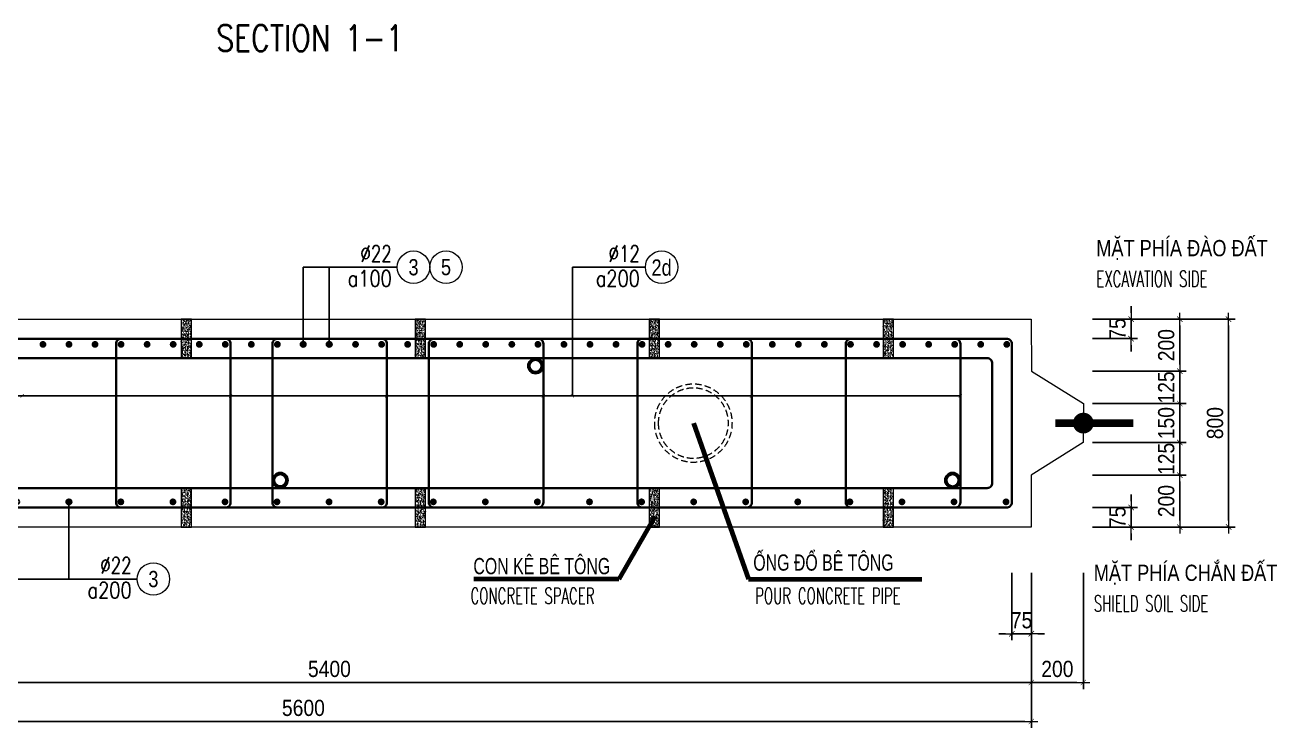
# Model space of a CAD drawing. Header units: millimetres. Extents: x -642477 to 1168880, y -27982 to 330379.
# Drawn here: x 206500 to 220946, y 84914 to 93030 of the extents above; entities that cross this region are included whole.
import ezdxf
from ezdxf.enums import TextEntityAlignment as Align

# ---------------------------------------------------------------- set-up
doc = ezdxf.new("R2010")
doc.units = ezdxf.units.MM
doc.linetypes.add('HIDDEN', pattern=[0.375, 0.25, -0.125])
doc.linetypes.add('HIDDEN2', pattern=[4.7625, 3.175, -1.5875])
doc.layers.get('0').update_dxf_attribs({"lineweight": 20})
doc.layers.get('Defpoints').update_dxf_attribs({"color": 151, "lineweight": 9})
for name, color, linetype, lineweight in [('NDC_S_BEAM', 3, 'HIDDEN2', 20), ('NDC_S_BREAK-LINE', 1, 'Continuous', 15), ('NDC_S_DIAPHGRAM WALL', 3, 'Continuous', 20), ('NDC_S_DIM', 1, 'Continuous', 15), ('NDC_S_ENG TITLE', 3, 'Continuous', 20), ('NDC_S_HATCH MATERIAL', 8, 'Continuous', 13), ('NDC_S_LEADER', 1, 'Continuous', 15), ('NDC_S_LEVEL TEXT', 7, 'Continuous', 20), ('NDC_S_REBAR', 4, 'Continuous', 35), ('NDC_S_VN TEXT', 7, 'Continuous', 20)]:
    doc.layers.add(name, color=color, linetype=linetype, lineweight=lineweight)
doc.layers.add('NDC_S_REBAR DES.', color=2, linetype='Continuous')
doc.styles.add('ARIAL', font='arial.ttf', dxfattribs={"width": 0.8})
doc.styles.add('NDC_ARIAL', font='arial.ttf', dxfattribs={"width": 0.85})
doc.styles.add('NDC_DIM', font='', dxfattribs={"width": 0.75})
doc.styles.add('NDC_EN TXT', font='romans.shx', dxfattribs={"width": 0.8})
doc.styles.get('NDC_DIM').set_extended_font_data('Dotum')
doc.dimstyles.new('A1-NDC-1-25 (x3)', dxfattribs={"dimscale": 75, "dimtxt": 2.5, "dimasz": 1, "dimexe": 1, "dimexo": 0, "dimgap": 0.8, "dimtad": 1, "dimdec": 0, "dimlfac": 0.333333, "dimdsep": 46, "dimtxsty": 'NDC_ARIAL', "dimblk": 'DIMMARK', "dimcen": 49999.938995, "dimdle": 1.5, "dimclrd": 1, "dimclre": 1, "dimclrt": 3, "dimadec": 0, "dimazin": 0, "dimtfac": 1, "dimtdec": 0, "dimtix": 1, "dimtmove": 2, "dimatfit": 3, "dimfxl": 1, "dimarcsym": 0})
doc.dimstyles.new('NDC_dim_25', dxfattribs={"dimscale": 25, "dimtxt": 2.2, "dimasz": 1.5, "dimexe": 1.5, "dimexo": 2.5, "dimgap": 1, "dimtad": 1, "dimdec": 0, "dimzin": 0, "dimdsep": 46, "dimtxsty": 'NDC_DIM', "dimblk": 'DIMMARK', "dimcen": 0.09, "dimdle": 1.2, "dimclrd": 1, "dimclre": 1, "dimclrt": 3, "dimadec": 0, "dimazin": 0, "dimtfac": 1, "dimtdec": 0, "dimtix": 1, "dimtofl": 0, "dimtmove": 0, "dimatfit": 3, "dimfxl": 6, "dimfxlon": 1, "dimtolj": 1, "dimtzin": 0, "dimarcsym": 0})

# ---------------------------------------------------------------- blocks, each defined once
blk = doc.blocks.new('TV_001')
at = {"layer": 'NDC_S_DIAPHGRAM WALL', "ltscale": 0.01}
for p, q in [((21086.6, 15963.3), (21044.1, 15767.9)), ((21044.1, 15767.9), (20822.1, 15688.3)), ((20822.1, 15688.3), (20790.3, 15541.7)), ((20790.3, 15541.7), (20959.2, 15377)), ((20959.2, 15377), (20916.7, 15181.6)), ((20916.7, 15181.6), (26388.8, 13991.9))]:
    blk.add_line(p, q, dxfattribs=at)
blk.add_lwpolyline([(26558.8, 14773.6), (21086.6, 15963.3)], dxfattribs=at)
at = {"layer": 'NDC_S_DIAPHGRAM WALL', "ltscale": 50, "const_width": 30}
blk.add_lwpolyline([(20911.1, 15592.2), (20618, 15655.9)], dxfattribs=at)
at = {"layer": 'NDC_S_DIAPHGRAM WALL', "ltscale": 50, "const_width": 40}
blk.add_lwpolyline([(20825.8, 15610.7, -1), (20786.7, 15619.2, -1)], format="xyb", close=True, dxfattribs=at)
blk = doc.blocks.new('DIMMARK')
at = {"layer": 'NDC_S_DIM', "color": 1}
blk.add_line((-1.5, 0), (1, 0), dxfattribs=at)
at = {"layer": 'NDC_S_DIM', "color": 2, "const_width": 0.1}
blk.add_lwpolyline([(-0.42, -0.42), (0.42, 0.42)], dxfattribs=at)
blk = doc.blocks.new('Ong sieu am')
at = {"layer": 'NDC_S_HATCH MATERIAL'}
h = blk.add_hatch(dxfattribs=at)
h.set_pattern_fill('ANSI31', color=256, scale=20)
h.set_pattern_definition([(45, (0, 0), (-1.76776695, 1.76776695), [])])
h.paths.add_polyline_path([(-7119.3, 51158.9, 1), (-7179.3, 51158.9, 1)])
h.paths.add_polyline_path([(-7171.3, 51158.9, -1), (-7127.3, 51158.9, -1)], flags=16)
at = {"layer": 'NDC_S_REBAR DES.'}
for radius in [30, 22]:
    blk.add_circle((-7149.3, 51158.9), radius, dxfattribs=at)
blk = doc.blocks.new('ong do BT')
at = {"layer": 'NDC_S_HATCH MATERIAL', "linetype": 'HIDDEN', "ltscale": 100}
for radius in [150, 135]:
    blk.add_circle((-6323.7, 51237.8), radius, dxfattribs=at)
blk = doc.blocks.new('con ke BT')
at = {"layer": 'NDC_S_HATCH MATERIAL'}
h = blk.add_hatch(dxfattribs=at)
h.set_pattern_fill('AR-CONC', color=256, scale=2)
h.set_pattern_definition([(50, (0, 0), (14.3452037, -1.2550427), [1.5, -16.5]), (355, (0, 0), (-2.7750267, 15.0438427), [1.2, -13.2]), (100.451444, (1.195, -0.105), (11.570177, 13.7888), [1.274804, -14.0228422]), (46.1842, (0, 4), (21.3448266, -3.3103856), [2.25, -24.75]), (96.635635, (1.779, 3.724), (18.693239, 19.482372), [1.912207, -21.034275]), (351.184164, (0, 4), (18.693239, 19.482372), [1.8, -19.8]), (21, (2, 3), (11.938141, -8.0523778), [1.5, -16.5]), (326, (2, 3), (4.8663066, 14.503001), [1.2, -13.2]), (71.451445, (2.995, 2.329), (16.8044475, 6.450623), [1.274804, -14.0228422]), (37.5, (0, 0), (0.2431971, 6.6578771), [0, -13.04, 0, -13.4, 0, -13.25]), (7.5, (0, 0), (5.2613907, 7.8882342), [0, -7.64, 0, -12.74, 0, -5.05]), (327.5, (-4.46, 0), (10.6764487, -0.45109743), [0, -5, 0, -15.6, 0, -20.7]), (317.5, (-6.46, 0), (11.6637234, 2.0020996), [0, -6.5, 0, -10.36, 0, -14.7])])
h.paths.add_polyline_path([(-7076.9, 51430.9), (-7116.9, 51430.9), (-7116.9, 51280.9), (-7076.9, 51280.9)])
at = {"layer": 'NDC_S_BREAK-LINE'}
blk.add_lwpolyline([(-7116.9, 51430.9), (-7116.9, 51280.9), (-7076.9, 51280.9), (-7076.9, 51430.9)], close=True, dxfattribs=at)
blk = doc.blocks.new('*U2266')
at = {"layer": 'NDC_S_LEADER', "xscale": 3, "yscale": 3, "zscale": 3}
blk.add_blockref('con ke BT', (21291, -154068), dxfattribs=at)
blk = doc.blocks.new('*U2267')
at = {"layer": 'NDC_S_DIM', "color": 0, "linetype": 'ByBlock', "lineweight": -2, "transparency": 16777216}
for p in [(0, 0), (2700, 0), (5400, 0), (8100, 0), (10800, 0), (13500, 0)]:
    blk.add_blockref('*U2266', p, dxfattribs=at)
blk = doc.blocks.new('*U2268')
at = {"layer": 'NDC_S_LEADER', "xscale": 3, "yscale": 3, "zscale": 3}
blk.add_blockref('con ke BT', (21291, -154068), dxfattribs=at)
blk = doc.blocks.new('*U2269')
at = {"layer": 'NDC_S_DIM', "color": 0, "linetype": 'ByBlock', "lineweight": -2, "transparency": 16777216}
for p in [(0, 0), (2700, 0), (5400, 0), (8100, 0), (10800, 0), (13500, 0)]:
    blk.add_blockref('*U2268', p, dxfattribs=at)
blk = doc.blocks.new('*U366')
blk.add_circle((2.5, 0), 2.5)
at = {"layer": 'NDC_S_VN TEXT', "color": 3, "style": 'NDC_EN TXT'}
for tag, width, p in [('DK2', 0.75, (-0.85, 0.85)), ('KC2', 0.8, (-0.85, -2.97))]:
    blk.add_attdef(tag, text='', height=2.5, dxfattribs=dict(at, width=width)).set_placement(p, align=Align.RIGHT)
at = {"layer": 'NDC_S_VN TEXT', "color": 7, "style": 'ARIAL', "width": 0.8}
blk.add_attdef('SH3', text='', height=2.5, dxfattribs=at).set_placement((2.5, 0), align=Align.MIDDLE)
blk = doc.blocks.new('kata_block_THEP')
at = {"layer": 'NDC_S_REBAR', "color": 0}
for p, q in [((-0.5, 0), (0.5, 0)), ((-0.35, 0.35), (0.35, -0.35)), ((0.35, 0.35), (-0.35, -0.35)), ((0, 0.5), (0, -0.5))]:
    blk.add_line(p, q, dxfattribs=at)
at = {"layer": 'NDC_S_REBAR', "color": 0, "const_width": 0.0833}
blk.add_lwpolyline([(-0.5, 0, 1), (0.5, 0, 1), (-0.5, 0, 1)], format="xyb", dxfattribs=at)
blk = doc.blocks.new('*U2274')
at = {"layer": 'NDC_S_REBAR', "ltscale": 80, "xscale": 72, "yscale": 72, "zscale": 72}
blk.add_blockref('kata_block_THEP', (0, 0), dxfattribs=at)
blk = doc.blocks.new('*U2275')
at = {"layer": 'NDC_S_LEVEL TEXT', "color": 0, "linetype": 'ByBlock', "lineweight": -2, "transparency": 16777216}
for p in [(5408.1, 0), (6009, 0), (6609.9, 0), (7210.8, 0), (7811.7, 0), (8412.6, 0), (9013.5, 0), (9614.4, 0), (10215.3, 0), (10816.2, 0), (11417.1, 0), (12018, 0), (12618.9, 0), (13219.8, 0), (13820.7, 0), (14421.6, 0), (15022.5, 0), (15623.4, 0), (16224.3, 0)]:
    blk.add_blockref('*U2274', p, dxfattribs=at)
blk = doc.blocks.new('*U2276')
at = {"layer": 'NDC_S_REBAR', "ltscale": 80, "xscale": 72, "yscale": 72, "zscale": 72}
blk.add_blockref('kata_block_THEP', (0, 0), dxfattribs=at)
blk = doc.blocks.new('*U2265')
at = {"layer": 'NDC_S_LEVEL TEXT', "color": 0, "linetype": 'ByBlock', "lineweight": -2, "transparency": 16777216}
for p in [(5110.2, 0), (5410.8, 0), (5711.4, 0), (6012, 0), (6312.6, 0), (6613.2, 0), (6913.8, 0), (7214.4, 0), (7515, 0), (7815.6, 0), (8116.2, 0), (8416.8, 0), (8717.4, 0), (9018, 0), (9318.6, 0), (9619.2, 0), (9919.8, 0), (10220.4, 0), (10521, 0), (10821.6, 0), (11122.2, 0), (11422.8, 0), (11723.4, 0), (12024, 0), (12324.6, 0), (12625.2, 0), (12925.8, 0), (13226.4, 0), (13527, 0), (13827.6, 0), (14128.2, 0), (14428.8, 0), (14729.4, 0), (15030, 0), (15330.6, 0), (15631.2, 0), (15931.8, 0), (16232.4, 0)]:
    blk.add_blockref('*U2276', p, dxfattribs=at)
blk = doc.blocks.new('*D2315')
at = {"layer": 'Defpoints', "color": 0, "ltscale": 100, "transparency": 16777216}
for p in [(218817, 87834), (219825, 87834), (218817, 87234)]:
    blk.add_point(p, dxfattribs=at)
at = {"layer": 'NDC_S_DIM', "color": 1, "lineweight": -2, "ltscale": 100, "transparency": 16777216}
for p, q in [((218817, 87834), (219900, 87834)), ((219825, 87309), (219825, 87759)), ((218817, 87234), (219900, 87234))]:
    blk.add_line(p, q, dxfattribs=at)
at = {"layer": 'NDC_S_DIM', "color": 1, "lineweight": -2, "ltscale": 100, "transparency": 16777216, "xscale": 75, "yscale": 75, "zscale": 75}
for p, rotation in [((219825, 87834), 90), ((219825, 87234), 270)]:
    blk.add_blockref('DIMMARK', p, dxfattribs=dict(at, rotation=rotation))
at = {"layer": 'NDC_S_DIM', "color": 3, "ltscale": 100, "transparency": 16777216, "insert": (219669, 87534), "char_height": 187.5, "attachment_point": 5, "rotation": 90, "style": 'NDC_ARIAL'}
blk.add_mtext('200', dxfattribs=at)
blk = doc.blocks.new('*D2316')
at = {"layer": 'Defpoints', "color": 0, "ltscale": 100, "transparency": 16777216}
for p in [(218817, 88209), (219825, 88209), (218817, 87834)]:
    blk.add_point(p, dxfattribs=at)
at = {"layer": 'NDC_S_DIM', "color": 1, "lineweight": -2, "ltscale": 100, "transparency": 16777216}
for p, q in [((219825, 88284), (219825, 88359)), ((218817, 88209), (219900, 88209)), ((219825, 87834), (219825, 88209)), ((218817, 87834), (219900, 87834)), ((219825, 87759), (219825, 87684))]:
    blk.add_line(p, q, dxfattribs=at)
at = {"layer": 'NDC_S_DIM', "color": 1, "lineweight": -2, "ltscale": 100, "transparency": 16777216, "xscale": 75, "yscale": 75, "zscale": 75}
for p, rotation in [((219825, 88209), 270), ((219825, 87834), 90)]:
    blk.add_blockref('DIMMARK', p, dxfattribs=dict(at, rotation=rotation))
at = {"layer": 'NDC_S_DIM', "color": 3, "ltscale": 100, "transparency": 16777216, "insert": (219669, 88021), "char_height": 187.5, "attachment_point": 5, "rotation": 90, "style": 'NDC_ARIAL'}
blk.add_mtext('125', dxfattribs=at)
blk = doc.blocks.new('*D2317')
at = {"layer": 'Defpoints', "color": 0, "ltscale": 100, "transparency": 16777216}
for p in [(218817, 88659), (219825, 88659), (218817, 88209)]:
    blk.add_point(p, dxfattribs=at)
at = {"layer": 'NDC_S_DIM', "color": 1, "lineweight": -2, "ltscale": 100, "transparency": 16777216}
for p, q in [((219825, 88734), (219825, 88809)), ((218817, 88659), (219900, 88659)), ((219825, 88209), (219825, 88659)), ((218817, 88209), (219900, 88209)), ((219825, 88134), (219825, 88059))]:
    blk.add_line(p, q, dxfattribs=at)
at = {"layer": 'NDC_S_DIM', "color": 1, "lineweight": -2, "ltscale": 100, "transparency": 16777216, "xscale": 75, "yscale": 75, "zscale": 75}
for p, rotation in [((219825, 88659), 270), ((219825, 88209), 90)]:
    blk.add_blockref('DIMMARK', p, dxfattribs=dict(at, rotation=rotation))
at = {"layer": 'NDC_S_DIM', "color": 3, "ltscale": 100, "transparency": 16777216, "insert": (219669, 88434), "char_height": 187.5, "attachment_point": 5, "rotation": 90, "style": 'NDC_ARIAL'}
blk.add_mtext('150', dxfattribs=at)
blk = doc.blocks.new('*D2318')
at = {"layer": 'Defpoints', "color": 0, "ltscale": 100, "transparency": 16777216}
for p in [(218817, 89034), (219825, 89034), (218817, 88659)]:
    blk.add_point(p, dxfattribs=at)
at = {"layer": 'NDC_S_DIM', "color": 1, "lineweight": -2, "ltscale": 100, "transparency": 16777216}
for p, q in [((219825, 89109), (219825, 89184)), ((218817, 89034), (219900, 89034)), ((219825, 88659), (219825, 89034)), ((218817, 88659), (219900, 88659)), ((219825, 88584), (219825, 88509))]:
    blk.add_line(p, q, dxfattribs=at)
at = {"layer": 'NDC_S_DIM', "color": 1, "lineweight": -2, "ltscale": 100, "transparency": 16777216, "xscale": 75, "yscale": 75, "zscale": 75}
for p, rotation in [((219825, 89034), 270), ((219825, 88659), 90)]:
    blk.add_blockref('DIMMARK', p, dxfattribs=dict(at, rotation=rotation))
at = {"layer": 'NDC_S_DIM', "color": 3, "ltscale": 100, "transparency": 16777216, "insert": (219669, 88846), "char_height": 187.5, "attachment_point": 5, "rotation": 90, "style": 'NDC_ARIAL'}
blk.add_mtext('125', dxfattribs=at)
blk = doc.blocks.new('*D2319')
at = {"layer": 'Defpoints', "color": 0, "ltscale": 100, "transparency": 16777216}
for p in [(218817, 89634), (219825, 89634), (218817, 89034)]:
    blk.add_point(p, dxfattribs=at)
at = {"layer": 'NDC_S_DIM', "color": 1, "lineweight": -2, "ltscale": 100, "transparency": 16777216}
for p, q in [((218817, 89634), (219900, 89634)), ((219825, 89109), (219825, 89559)), ((218817, 89034), (219900, 89034))]:
    blk.add_line(p, q, dxfattribs=at)
at = {"layer": 'NDC_S_DIM', "color": 1, "lineweight": -2, "ltscale": 100, "transparency": 16777216, "xscale": 75, "yscale": 75, "zscale": 75}
for p, rotation in [((219825, 89634), 90), ((219825, 89034), 270)]:
    blk.add_blockref('DIMMARK', p, dxfattribs=dict(at, rotation=rotation))
at = {"layer": 'NDC_S_DIM', "color": 3, "ltscale": 100, "transparency": 16777216, "insert": (219669, 89334), "char_height": 187.5, "attachment_point": 5, "rotation": 90, "style": 'NDC_ARIAL'}
blk.add_mtext('200', dxfattribs=at)
blk = doc.blocks.new('*D2320')
at = {"layer": 'Defpoints', "color": 0, "ltscale": 100, "transparency": 16777216}
for p in [(218817, 89634), (220388, 89634), (218817, 87234)]:
    blk.add_point(p, dxfattribs=at)
at = {"layer": 'NDC_S_DIM', "color": 1, "lineweight": -2, "ltscale": 100, "transparency": 16777216}
for p, q in [((218817, 89634), (220463, 89634)), ((220388, 87309), (220388, 89559)), ((218817, 87234), (220463, 87234))]:
    blk.add_line(p, q, dxfattribs=at)
at = {"layer": 'NDC_S_DIM', "color": 1, "lineweight": -2, "ltscale": 100, "transparency": 16777216, "xscale": 75, "yscale": 75, "zscale": 75}
for p, rotation in [((220388, 89634), 90), ((220388, 87234), 270)]:
    blk.add_blockref('DIMMARK', p, dxfattribs=dict(at, rotation=rotation))
at = {"layer": 'NDC_S_DIM', "color": 3, "ltscale": 100, "transparency": 16777216, "insert": (220232, 88434), "char_height": 187.5, "attachment_point": 5, "rotation": 90, "style": 'NDC_ARIAL'}
blk.add_mtext('800', dxfattribs=at)
blk = doc.blocks.new('*D2321')
at = {"layer": 'Defpoints', "color": 0, "ltscale": 100, "transparency": 16777216}
for p in [(218817, 87459), (219263, 87459), (218817, 87234)]:
    blk.add_point(p, dxfattribs=at)
at = {"layer": 'NDC_S_DIM', "color": 1, "lineweight": -2, "ltscale": 100, "transparency": 16777216}
for p, q in [((219263, 87534), (219263, 87609)), ((218817, 87459), (219338, 87459)), ((219263, 87234), (219263, 87459)), ((218817, 87234), (219338, 87234)), ((219263, 87159), (219263, 87084))]:
    blk.add_line(p, q, dxfattribs=at)
at = {"layer": 'NDC_S_DIM', "color": 1, "lineweight": -2, "ltscale": 100, "transparency": 16777216, "xscale": 75, "yscale": 75, "zscale": 75}
for p, rotation in [((219263, 87459), 270), ((219263, 87234), 90)]:
    blk.add_blockref('DIMMARK', p, dxfattribs=dict(at, rotation=rotation))
at = {"layer": 'NDC_S_DIM', "color": 3, "ltscale": 100, "transparency": 16777216, "insert": (219107, 87346), "char_height": 187.5, "attachment_point": 5, "rotation": 90, "style": 'NDC_ARIAL'}
blk.add_mtext('75', dxfattribs=at)
blk = doc.blocks.new('*D2322')
at = {"layer": 'Defpoints', "color": 0, "ltscale": 100, "transparency": 16777216}
for p in [(218817, 89634), (219263, 89634), (218817, 89409)]:
    blk.add_point(p, dxfattribs=at)
at = {"layer": 'NDC_S_DIM', "color": 1, "lineweight": -2, "ltscale": 100, "transparency": 16777216}
for p, q in [((219263, 89709), (219263, 89784)), ((218817, 89634), (219338, 89634)), ((219263, 89409), (219263, 89634)), ((218817, 89409), (219338, 89409)), ((219263, 89334), (219263, 89259))]:
    blk.add_line(p, q, dxfattribs=at)
at = {"layer": 'NDC_S_DIM', "color": 1, "lineweight": -2, "ltscale": 100, "transparency": 16777216, "xscale": 75, "yscale": 75, "zscale": 75}
for p, rotation in [((219263, 89634), 270), ((219263, 89409), 90)]:
    blk.add_blockref('DIMMARK', p, dxfattribs=dict(at, rotation=rotation))
at = {"layer": 'NDC_S_DIM', "color": 3, "ltscale": 100, "transparency": 16777216, "insert": (219107, 89521), "char_height": 187.5, "attachment_point": 5, "rotation": 90, "style": 'NDC_ARIAL'}
blk.add_mtext('75', dxfattribs=at)
blk = doc.blocks.new('*D2324')
at = {"layer": 'Defpoints', "color": 0, "ltscale": 100, "transparency": 16777216}
for p in [(217887, 86704), (218112, 86704), (218112, 86002)]:
    blk.add_point(p, dxfattribs=at)
at = {"layer": 'NDC_S_DIM', "color": 1, "lineweight": -2, "ltscale": 100, "transparency": 16777216}
for p, q in [((217887, 86704), (217887, 85927)), ((218112, 86704), (218112, 85927)), ((217812, 86002), (217737, 86002)), ((217887, 86002), (218112, 86002)), ((218187, 86002), (218262, 86002))]:
    blk.add_line(p, q, dxfattribs=at)
at = {"layer": 'NDC_S_DIM', "color": 1, "lineweight": -2, "ltscale": 100, "transparency": 16777216, "xscale": 75, "yscale": 75, "zscale": 75}
blk.add_blockref('DIMMARK', (217887, 86002), dxfattribs=at)
at = {"layer": 'NDC_S_DIM', "color": 1, "lineweight": -2, "ltscale": 100, "transparency": 16777216, "xscale": 75, "yscale": 75, "zscale": 75, "rotation": 180}
blk.add_blockref('DIMMARK', (218112, 86002), dxfattribs=at)
at = {"layer": 'NDC_S_DIM', "color": 3, "ltscale": 100, "transparency": 16777216, "insert": (217999, 86157), "char_height": 187.5, "attachment_point": 5, "style": 'NDC_ARIAL'}
blk.add_mtext('75', dxfattribs=at)
blk = doc.blocks.new('*D2326')
at = {"layer": 'Defpoints', "color": 0, "ltscale": 100, "transparency": 16777216}
for p in [(201912, 86704), (218112, 86704), (218112, 85439)]:
    blk.add_point(p, dxfattribs=at)
at = {"layer": 'NDC_S_DIM', "color": 1, "lineweight": -2, "ltscale": 100, "transparency": 16777216}
for p, q in [((201912, 86704), (201912, 85364)), ((218112, 86704), (218112, 85364)), ((201987, 85439), (218037, 85439))]:
    blk.add_line(p, q, dxfattribs=at)
at = {"layer": 'NDC_S_DIM', "color": 1, "lineweight": -2, "ltscale": 100, "transparency": 16777216, "xscale": 75, "yscale": 75, "zscale": 75, "rotation": 180}
blk.add_blockref('DIMMARK', (201912, 85439), dxfattribs=at)
at = {"layer": 'NDC_S_DIM', "color": 1, "lineweight": -2, "ltscale": 100, "transparency": 16777216, "xscale": 75, "yscale": 75, "zscale": 75}
blk.add_blockref('DIMMARK', (218112, 85439), dxfattribs=at)
at = {"layer": 'NDC_S_DIM', "color": 3, "ltscale": 100, "transparency": 16777216, "insert": (210012, 85595), "char_height": 187.5, "attachment_point": 5, "style": 'NDC_ARIAL'}
blk.add_mtext('5400', dxfattribs=at)
blk = doc.blocks.new('*D2327')
at = {"layer": 'Defpoints', "color": 0, "ltscale": 100, "transparency": 16777216}
for p in [(218112, 86704), (218712, 86704), (218712, 85439)]:
    blk.add_point(p, dxfattribs=at)
at = {"layer": 'NDC_S_DIM', "color": 1, "lineweight": -2, "ltscale": 100, "transparency": 16777216}
for p, q in [((218112, 86704), (218112, 85364)), ((218712, 86704), (218712, 85364)), ((218187, 85439), (218637, 85439))]:
    blk.add_line(p, q, dxfattribs=at)
at = {"layer": 'NDC_S_DIM', "color": 1, "lineweight": -2, "ltscale": 100, "transparency": 16777216, "xscale": 75, "yscale": 75, "zscale": 75, "rotation": 180}
blk.add_blockref('DIMMARK', (218112, 85439), dxfattribs=at)
at = {"layer": 'NDC_S_DIM', "color": 1, "lineweight": -2, "ltscale": 100, "transparency": 16777216, "xscale": 75, "yscale": 75, "zscale": 75}
blk.add_blockref('DIMMARK', (218712, 85439), dxfattribs=at)
at = {"layer": 'NDC_S_DIM', "color": 3, "ltscale": 100, "transparency": 16777216, "insert": (218412, 85595), "char_height": 187.5, "attachment_point": 5, "style": 'NDC_ARIAL'}
blk.add_mtext('200', dxfattribs=at)
blk = doc.blocks.new('*D2328')
at = {"layer": 'Defpoints', "color": 0, "ltscale": 100, "transparency": 16777216}
for p in [(201312, 86704), (218112, 86704), (218112, 84989)]:
    blk.add_point(p, dxfattribs=at)
at = {"layer": 'NDC_S_DIM', "color": 1, "lineweight": -2, "ltscale": 100, "transparency": 16777216}
for p, q in [((201312, 86704), (201312, 84914)), ((218112, 86704), (218112, 84914)), ((201387, 84989), (218037, 84989))]:
    blk.add_line(p, q, dxfattribs=at)
at = {"layer": 'NDC_S_DIM', "color": 1, "lineweight": -2, "ltscale": 100, "transparency": 16777216, "xscale": 75, "yscale": 75, "zscale": 75, "rotation": 180}
blk.add_blockref('DIMMARK', (201312, 84989), dxfattribs=at)
at = {"layer": 'NDC_S_DIM', "color": 1, "lineweight": -2, "ltscale": 100, "transparency": 16777216, "xscale": 75, "yscale": 75, "zscale": 75}
blk.add_blockref('DIMMARK', (218112, 84989), dxfattribs=at)
at = {"layer": 'NDC_S_DIM', "color": 3, "ltscale": 100, "transparency": 16777216, "insert": (209712, 85145), "char_height": 187.5, "attachment_point": 5, "style": 'NDC_ARIAL'}
blk.add_mtext('5600', dxfattribs=at)

msp = doc.modelspace()

# ---------------------------------------------------------------- linework, layer by layer
at = {"layer": 'NDC_S_DIM'}
msp.add_circle((211357.6, 90233.8), 187.5, dxfattribs=at)
at = {"layer": 'NDC_S_REBAR'}
msp.add_lwpolyline([(202707.2, 88308.1), (201564.8, 87591.1, 0.2585925), (201536.6, 87540.3), (201536.6, 87518.8, 0.4142136), (201596.6, 87458.8), (217826.6, 87458.8, 0.4142136), (217886.6, 87518.8), (217886.6, 89348.8, 0.4142136), (217826.6, 89408.8), (201596.6, 89408.8, 0.4142136), (201536.6, 89348.8), (201536.6, 89333, 0.2239077), (201558.4, 89286.7), (202696, 88565.8)], format="xyb", dxfattribs=at)
for points in [[(207610.5, 89408.8), (208811.8, 89408.8, -0.4142136), (208871.8, 89348.8), (208871.8, 87518.8, -0.4142136), (208811.8, 87458.8), (207610.5, 87458.8, -0.4142136), (207550.5, 87518.8), (207550.5, 89348.8, -0.4142136)], [(209415, 89408.8), (210616.3, 89408.8, -0.4142136), (210676.3, 89348.8), (210676.3, 87518.8, -0.4142136), (210616.3, 87458.8), (209415, 87458.8, -0.4142136), (209355, 87518.8), (209355, 89348.8, -0.4142136)], [(211219.5, 89408.8), (212420.8, 89408.8, -0.4142136), (212480.8, 89348.8), (212480.8, 87518.8, -0.4142136), (212420.8, 87458.8), (211219.5, 87458.8, -0.4142136), (211159.5, 87518.8), (211159.5, 89348.8, -0.4142136)], [(213625.5, 89408.8), (214826.8, 89408.8, -0.4142136), (214886.8, 89348.8), (214886.8, 87518.8, -0.4142136), (214826.8, 87458.8), (213625.5, 87458.8, -0.4142136), (213565.5, 87518.8), (213565.5, 89348.8, -0.4142136)], [(216031.5, 89408.8), (217232.8, 89408.8, -0.4142136), (217292.8, 89348.8), (217292.8, 87518.8, -0.4142136), (217232.8, 87458.8), (216031.5, 87458.8, -0.4142136), (215971.5, 87518.8), (215971.5, 89348.8, -0.4142136)], [(202646.6, 89183.8), (217601.6, 89183.8, -0.4142136), (217661.6, 89123.8), (217661.6, 87743.8, -0.4142136), (217601.6, 87683.8), (202646.6, 87683.8, -0.4142136), (202586.6, 87743.8), (202586.6, 89123.8, -0.4142136)]]:
    msp.add_lwpolyline(points, format="xyb", close=True, dxfattribs=at)

# ---------------------------------------------------------------- block references
at = {"layer": 'NDC_S_BEAM', "xscale": -3, "yscale": 3, "zscale": 3, "rotation": 347.733965496706}
msp.add_blockref('TV_001', (269753.1, 29397.3), dxfattribs=at)
at = {"layer": 'NDC_S_DIM', "ltscale": 80, "xscale": 75, "yscale": 75, "zscale": 75}
for p, values in [((210795.1, 90233.8), {'SH3': '3', 'DK2': '%%c22', 'KC2': 'a100'}), ((213657.9, 90233.8), {'SH3': '2d', 'DK2': '%%c12', 'KC2': 'a200'}), ((207793.3, 86633.7), {'SH3': '3', 'DK2': '%%c22', 'KC2': 'a200'})]:
    msp.add_blockref('*U366', p, dxfattribs=at).add_auto_attribs(values)
at = {"layer": 'NDC_S_DIM'}
for name, p in [('*U2267', (202961.6, 89408.8)), ('*U2269', (202961.6, 87458.8))]:
    msp.add_blockref(name, p, dxfattribs=at)
at = {"layer": 'NDC_S_LEADER', "yscale": 3, "zscale": 3}
for name, p, xscale in [('Ong sieu am', (233838.7, -64382.8), 3), ('ong do BT', (195240.4, -65279.7), -3), ('Ong sieu am', (230892.9, -65702.8), 3)]:
    msp.add_blockref(name, p, dxfattribs=dict(at, xscale=xscale))
at = {"layer": 'NDC_S_LEADER', "xscale": -3, "yscale": 3, "zscale": 3, "rotation": 180}
msp.add_blockref('Ong sieu am', (238650.7, 241250.3), dxfattribs=at)
at = {"layer": 'NDC_S_LEVEL TEXT'}
msp.add_blockref('*U2265', (201596.1, 89342.8), dxfattribs=at)
at = {"layer": 'NDC_S_LEVEL TEXT', "extrusion": (0, 0, -1), "zscale": -1, "rotation": 180}
msp.add_blockref('*U2275', (-201596.1, 87524.8), dxfattribs=at)

# ---------------------------------------------------------------- texts
at = {"layer": 'NDC_S_ENG TITLE', "style": 'NDC_EN TXT', "width": 0.8}
msp.add_text('SECTION 1-1', height=300, dxfattribs=at).set_placement((209787, 92880), align=Align.MIDDLE)
at = {"layer": 'NDC_S_ENG TITLE', "style": 'NDC_EN TXT', "width": 0.6}
for s, p in [('EXCAVATION SIDE', (218861.3, 90099.4)), ('CONCRETE SPACER', (211639.4, 86440.1)), ('POUR CONCRETE PIPE', (214924.7, 86440.1)), ('SHIELD SOIL SIDE', (218832.2, 86350.9))]:
    msp.add_text(s, height=187.5, dxfattribs=at).set_placement(p, align=Align.MIDDLE_LEFT)
at = {"layer": 'NDC_S_LEVEL TEXT', "style": 'NDC_ARIAL'}
for s, width, p in [('MẶT PHÍA ĐÀO ĐẤT', 0.8, (218861.3, 90454.1)), ('ỐNG ĐỔ BÊ TÔNG', 0.7, (214903.2, 86824.2)), ('CON KÊ BÊ TÔNG', 0.7, (211673.3, 86782.9)), ('MẶT PHÍA CHẮN ĐẤT', 0.8, (218832.2, 86705.6))]:
    msp.add_text(s, height=187.5, dxfattribs=dict(at, width=width)).set_placement(p, align=Align.MIDDLE_LEFT)
at = {"layer": 'NDC_S_VN TEXT', "color": 7, "style": 'ARIAL', "width": 0.8}
msp.add_text('5', height=187.5, dxfattribs=at).set_placement((211357.6, 90233.8), align=Align.MIDDLE)

# ---------------------------------------------------------------- dimensions: what is measured, and where the dimension line sits
at = {"layer": 'NDC_S_DIM', "ltscale": 100}
for base, p1, p2, picture, middle in [((219262.5, 89633.8), (218817.3, 89408.8), (218817.3, 89633.8), '*D2322', (219107.2, 89521.3)), ((219825, 89633.8), (218817.3, 89033.8), (218817.3, 89633.8), '*D2319', (219669.3, 89333.8)), ((220387.5, 89633.8), (218817.3, 87233.8), (218817.3, 89633.8), '*D2320', (220231.8, 88433.8)), ((219825, 89033.8), (218817.3, 88658.8), (218817.3, 89033.8), '*D2318', (219669.3, 88846.3)), ((219825, 88658.8), (218817.3, 88208.8), (218817.3, 88658.8), '*D2317', (219669.3, 88433.8)), ((219825, 88208.8), (218817.3, 87833.8), (218817.3, 88208.8), '*D2316', (219669.3, 88021.3)), ((219825, 87833.8), (218817.3, 87233.8), (218817.3, 87833.8), '*D2315', (219669.3, 87533.8)), ((219262.5, 87458.8), (218817.3, 87233.8), (218817.3, 87458.8), '*D2321', (219107.2, 87346.3))]:
    dim = msp.add_linear_dim(base=base, p1=p1, p2=p2, angle=90, dimstyle='A1-NDC-1-25 (x3)', dxfattribs=at)
    dim.commit()
    dim.dimension.update_dxf_attribs({"geometry": picture, "text_midpoint": middle})
for base, p1, p2, picture, middle in [((218111.6, 84989.1), (201311.6, 86704.2), (218111.6, 86704.2), '*D2328', (209711.6, 85144.8)), ((218111.6, 85439.1), (201911.6, 86704.2), (218111.6, 86704.2), '*D2326', (210011.6, 85594.8)), ((218111.6, 86001.6), (217886.6, 86704.2), (218111.6, 86704.2), '*D2324', (217999.1, 86156.9)), ((218711.6, 85439.1), (218111.6, 86704.2), (218711.6, 86704.2), '*D2327', (218411.6, 85594.8))]:
    dim = msp.add_linear_dim(base=base, p1=p1, p2=p2, dimstyle='A1-NDC-1-25 (x3)', dxfattribs=at)
    dim.commit()
    dim.dimension.update_dxf_attribs({"geometry": picture, "text_midpoint": middle})

# ---------------------------------------------------------------- leaders
at = {"layer": 'NDC_S_LEADER'}
for points, override in [([(209708.4, 89342.8), (209708.4, 90233.8), (210795.1, 90233.8)], {"dimasz": 2.5, "dimldrblk": 'DotBlank'}), ([(210008.7, 89342.8), (210008.7, 90233.8), (210795.1, 90233.8)], {"dimasz": 2.5, "dimldrblk": 'DotBlank'}), ([(212816.2, 88748), (212816.2, 90233.8), (213657.9, 90233.8)], {"dimldrblk": 'ArchTick'}), ([(204059.8, 88748), (217284, 88748)], {"dimldrblk": 'ArchTick'}), ([(217292.8, 88748), (204063.1, 88748)], {"dimldrblk": 'ArchTick'}), ([(206465.8, 88748), (217284, 88748)], {"dimldrblk": 'ArchTick'}), ([(208871.8, 88748), (217284, 88748)], {"dimldrblk": 'ArchTick'}), ([(210671.9, 88748), (217284, 88748)], {"dimldrblk": 'ArchTick'}), ([(212480.8, 88748), (217284, 88748)], {"dimldrblk": 'ArchTick'}), ([(214882.4, 88748), (217284, 88748)], {"dimldrblk": 'ArchTick'}), ([(214211.6, 88433.8), (214846.9, 86633.7), (216848.3, 86633.7)], {"dimasz": 4.5, "dimlwd": 65533}), ([(206403.3, 87524.8), (206403.3, 86633.7), (207793.3, 86633.7)], {"dimasz": 2.5, "dimldrblk": 'DotBlank'}), ([(207006.9, 87524.8), (207006.9, 86633.7), (207793.3, 86633.7)], {"dimasz": 2.5, "dimldrblk": 'DotBlank'}), ([(213766.8, 87354.6), (213350.8, 86633.7), (211678.8, 86633.7)], {"dimasz": 4.5, "dimlwd": 65533})]:
    msp.add_leader(points, dimstyle='NDC_dim_25', override=override, dxfattribs=at)

doc.saveas('drawing.dxf')
